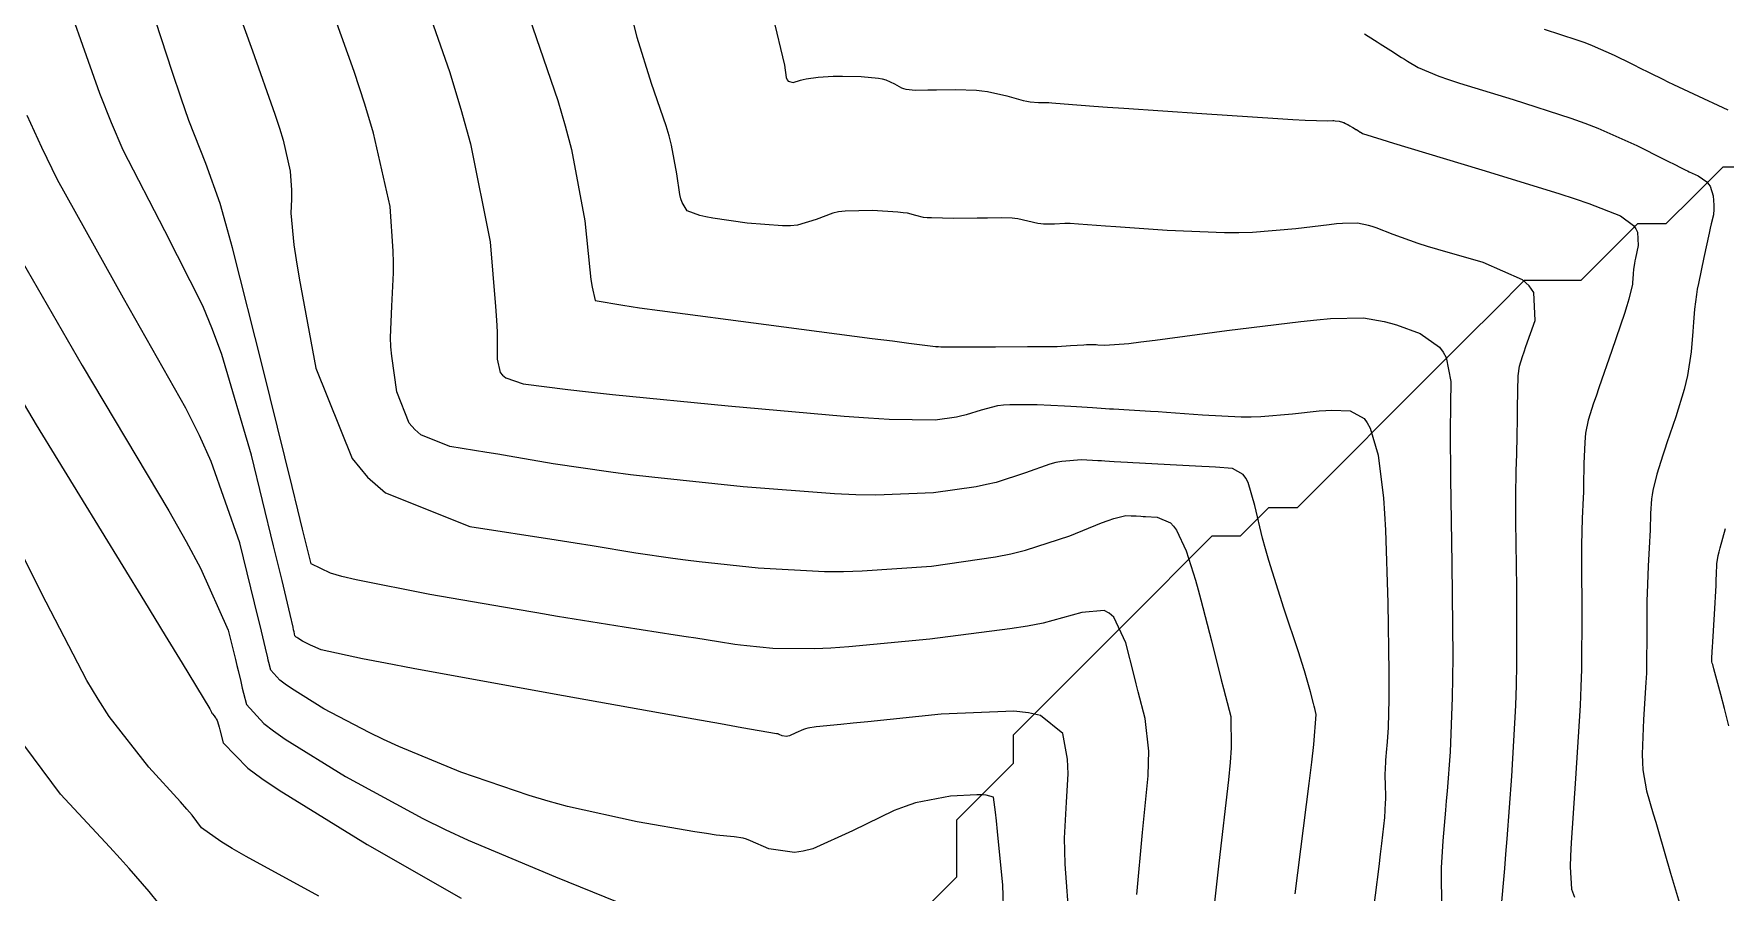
# Model space of a CAD drawing. Header units: metres. Extents: x 837475 to 838479, y 1189012 to 1191015.
# Drawn here: x 837673.5 to 837733.1, y 1189713.7 to 1189743.9 of the extents above; entities that cross this region are included whole.
import ezdxf

# ---------------------------------------------------------------- set-up
doc = ezdxf.new("R2010")
doc.units = ezdxf.units.M
doc.header["$LTSCALE"] = 0.3
for name, color, linetype in [('COTAS 10', 1, 'Continuous'), ('COTAS INT', 252, 'Continuous'), ('DRENAJE', 5, 'Continuous')]:
    doc.layers.add(name, color=color, linetype=linetype)

msp = doc.modelspace()

# ---------------------------------------------------------------- linework, layer by layer
at = {"layer": 'COTAS 10'}
for points, elevation in [([(837712.396, 1189713.64), (837712.602, 1189715.815), (837712.795, 1189717.813), (837712.813, 1189718.269), (837712.815, 1189718.684), (837712.69, 1189719.828), (837712.448, 1189720.767), (837712.375, 1189721.051), (837712.3, 1189721.346), (837712.01, 1189722.497), (837711.587, 1189723.403), (837711.429, 1189723.543), (837711.252, 1189723.635), (837710.465, 1189723.565), (837709.093, 1189723.187), (837708.547, 1189723.084), (837707.93, 1189722.982), (837705.104, 1189722.62), (837702.252, 1189722.352), (837701.619, 1189722.31), (837701.054, 1189722.281), (837699.578, 1189722.291), (837698.655, 1189722.388), (837698.439, 1189722.413), (837698.239, 1189722.438), (837697.659, 1189722.525), (837696.862, 1189722.655), (837696.527, 1189722.709), (837696.141, 1189722.769), (837694.333, 1189723.05), (837691.986, 1189723.425), (837691.261, 1189723.546), (837690.504, 1189723.674), (837687.498, 1189724.196), (837684.898, 1189724.707), (837684.396, 1189724.828), (837683.99, 1189724.94), (837683.31, 1189725.272), (837683.013, 1189726.496), (837682.847, 1189727.171), (837682.645, 1189727.992), (837681.616, 1189732.172), (837680.538, 1189736.395), (837680.306, 1189737.244), (837680.103, 1189737.954), (837679.608, 1189739.361), (837679.004, 1189740.88), (837678.732, 1189741.661), (837678.415, 1189742.597), (837676.889, 1189747.281)], 1670), ([(837725.226, 1189712.99), (837725.356, 1189714.551), (837725.397, 1189715.056), (837725.44, 1189715.594), (837725.61, 1189717.801), (837725.749, 1189720.287), (837725.772, 1189721.001), (837725.787, 1189721.727), (837725.786, 1189724.438), (837725.754, 1189726.762), (837725.751, 1189727.244), (837725.749, 1189727.655), (837725.76, 1189728.553), (837725.783, 1189729.131), (837725.788, 1189729.34), (837725.792, 1189729.57), (837725.805, 1189730.579), (837725.821, 1189731.531), (837725.828, 1189731.726), (837725.836, 1189731.89), (837725.873, 1189732.236), (837725.985, 1189732.575), (837726.04, 1189732.734), (837726.105, 1189732.923), (837726.426, 1189733.842), (837726.382, 1189734.829), (837726.216, 1189735.06), (837725.985, 1189735.272), (837724.595, 1189735.885), (837723, 1189736.336), (837722.638, 1189736.445), (837722.312, 1189736.549), (837721.422, 1189736.868), (837720.828, 1189737.098), (837720.687, 1189737.144), (837720.557, 1189737.184), (837720.173, 1189737.265), (837719.648, 1189737.254), (837719.429, 1189737.235), (837719.178, 1189737.21), (837718.004, 1189737.063), (837716.467, 1189736.939), (837715.986, 1189736.928), (837715.482, 1189736.927), (837713.461, 1189737.01), (837711.659, 1189737.135), (837711.292, 1189737.161), (837710.982, 1189737.183), (837710.341, 1189737.232), (837710.05, 1189737.247), (837709.867, 1189737.247), (837709.498, 1189737.232), (837709.115, 1189737.232), (837709.012, 1189737.241), (837708.911, 1189737.253), (837708.557, 1189737.33), (837708.205, 1189737.411), (837708.105, 1189737.425), (837708.004, 1189737.436), (837707.627, 1189737.45), (837707.134, 1189737.442), (837706.96, 1189737.44), (837706.769, 1189737.438), (837705.942, 1189737.433), (837705.169, 1189737.446), (837705.013, 1189737.456), (837704.881, 1189737.468), (837704.613, 1189737.536), (837704.315, 1189737.613), (837704.164, 1189737.632), (837703.983, 1189737.65), (837703.086, 1189737.705), (837702.119, 1189737.685), (837701.894, 1189737.657), (837701.689, 1189737.618), (837701.102, 1189737.393), (837700.446, 1189737.195), (837700.197, 1189737.173), (837699.918, 1189737.166), (837698.667, 1189737.259), (837697.467, 1189737.441), (837697.22, 1189737.489), (837697.01, 1189737.537), (837696.562, 1189737.701), (837696.38, 1189737.996), (837696.339, 1189738.126), (837696.301, 1189738.277), (837696.195, 1189738.996), (837696.009, 1189740.004), (837695.921, 1189740.337), (837695.817, 1189740.694), (837695.307, 1189742.177), (837694.796, 1189743.795), (837694.69, 1189744.237)], 1680), ([(837683.58, 1189713.582), (837681.023, 1189714.978), (837680.529, 1189715.261), (837680.127, 1189715.499), (837679.449, 1189715.987), (837679.119, 1189716.432), (837678.938, 1189716.644), (837678.716, 1189716.894), (837677.59, 1189718.118), (837676.196, 1189719.906), (837675.805, 1189720.512), (837675.414, 1189721.166), (837673.984, 1189723.929), (837672.253, 1189727.334)], 1660)]:
    msp.add_lwpolyline(points, dxfattribs=dict(at, elevation=elevation))
at = {"layer": 'COTAS INT'}
for points, elevation in [([(837717.974, 1189713.665), (837718.467, 1189717.543), (837718.558, 1189718.296), (837718.629, 1189718.91), (837718.719, 1189719.97), (837718.664, 1189720.185), (837718.643, 1189720.266), (837718.62, 1189720.357), (837718.518, 1189720.765), (837718.303, 1189721.504), (837718.209, 1189721.803), (837718.1, 1189722.144), (837717.582, 1189723.719), (837717.05, 1189725.395), (837716.932, 1189725.8), (837716.827, 1189726.179), (837716.553, 1189727.333), (837716.316, 1189728.132), (837716.234, 1189728.288), (837716.145, 1189728.414), (837715.763, 1189728.634), (837715.167, 1189728.674), (837714.943, 1189728.687), (837714.693, 1189728.701), (837713.575, 1189728.759), (837712.491, 1189728.814), (837712.262, 1189728.826), (837712.064, 1189728.837), (837711.605, 1189728.866), (837711.272, 1189728.888), (837711.153, 1189728.895), (837711.022, 1189728.902), (837710.451, 1189728.929), (837709.755, 1189728.878), (837709.545, 1189728.836), (837709.328, 1189728.781), (837708.481, 1189728.481), (837707.438, 1189728.141), (837707.097, 1189728.061), (837706.733, 1189727.986), (837705.232, 1189727.768), (837703.201, 1189727.693), (837702.503, 1189727.708), (837701.747, 1189727.74), (837698.53, 1189727.984), (837695.314, 1189728.321), (837694.56, 1189728.41), (837693.864, 1189728.497), (837691.841, 1189728.797), (837690.286, 1189729.065), (837689.885, 1189729.132), (837689.497, 1189729.196), (837688.201, 1189729.403), (837687.177, 1189729.811), (837686.959, 1189730.002), (837686.771, 1189730.227), (837686.33, 1189731.322), (837686.149, 1189732.586), (837686.125, 1189732.916), (837686.111, 1189733.239), (837686.154, 1189734.337), (837686.215, 1189735.511), (837686.212, 1189735.882), (837686.201, 1189736.273), (837686.093, 1189737.851), (837685.511, 1189740.428), (837685.201, 1189741.449), (837684.828, 1189742.603), (837682.943, 1189747.88)], 1674), ([(837686.165, 1189748.377), (837688.182, 1189742.605), (837688.588, 1189741.272), (837688.93, 1189740.053), (837689.615, 1189736.609), (837689.81, 1189734.336), (837689.842, 1189733.855), (837689.864, 1189733.439), (837689.866, 1189732.475), (837689.97, 1189732.012), (837690.057, 1189731.912), (837690.169, 1189731.824), (837690.781, 1189731.608), (837692.36, 1189731.406), (837693.082, 1189731.326), (837693.927, 1189731.237), (837698.006, 1189730.831), (837702.094, 1189730.469), (837702.945, 1189730.408), (837703.675, 1189730.363), (837705.296, 1189730.343), (837706.048, 1189730.452), (837706.231, 1189730.489), (837706.402, 1189730.53), (837706.924, 1189730.7), (837707.499, 1189730.844), (837707.702, 1189730.867), (837707.924, 1189730.883), (837708.888, 1189730.881), (837709.848, 1189730.835), (837710.069, 1189730.823), (837710.27, 1189730.812), (837710.831, 1189730.775), (837711.293, 1189730.742), (837711.432, 1189730.733), (837711.575, 1189730.724), (837712.132, 1189730.694), (837712.885, 1189730.649), (837713.153, 1189730.63), (837713.446, 1189730.61), (837714.717, 1189730.514), (837716.076, 1189730.452), (837716.425, 1189730.453), (837716.762, 1189730.461), (837717.88, 1189730.555), (837718.824, 1189730.659), (837719.052, 1189730.674), (837719.265, 1189730.683), (837719.913, 1189730.664), (837720.402, 1189730.388), (837720.514, 1189730.235), (837720.616, 1189730.048), (837720.902, 1189729.094), (837721.088, 1189727.584), (837721.128, 1189727.047), (837721.163, 1189726.458), (837721.244, 1189723.898), (837721.275, 1189721.462), (837721.277, 1189720.95), (837721.276, 1189720.51), (837721.253, 1189719.509), (837721.214, 1189719.006), (837721.204, 1189718.879), (837721.194, 1189718.759), (837721.161, 1189718.368), (837721.141, 1189718.017), (837721.138, 1189717.922), (837721.138, 1189717.827), (837721.148, 1189717.488), (837721.156, 1189717.108), (837721.154, 1189716.988), (837721.149, 1189716.86), (837721.117, 1189716.344), (837721.021, 1189715.431), (837720.975, 1189715.053), (837720.922, 1189714.62), (837720.664, 1189712.607)], 1676), ([(837710.025, 1189712.643), (837709.875, 1189714.699), (837709.858, 1189715.178), (837709.852, 1189715.619), (837709.916, 1189716.889), (837709.978, 1189717.878), (837709.97, 1189718.142), (837709.952, 1189718.401), (837709.795, 1189719.3), (837708.999, 1189719.935), (837708.577, 1189720.028), (837708.068, 1189720.085), (837705.503, 1189719.988), (837702.923, 1189719.718), (837702.403, 1189719.664), (837701.969, 1189719.62), (837701.107, 1189719.537), (837700.808, 1189719.491), (837700.73, 1189719.47), (837700.653, 1189719.446), (837700.388, 1189719.327), (837700.16, 1189719.225), (837700.106, 1189719.21), (837700.056, 1189719.202), (837699.907, 1189719.223), (837699.802, 1189719.271), (837699.779, 1189719.279), (837699.759, 1189719.286), (837699.709, 1189719.293), (837698.489, 1189719.504), (837697.731, 1189719.638), (837696.791, 1189719.806), (837691.878, 1189720.687), (837686.907, 1189721.595), (837685.93, 1189721.779), (837685.126, 1189721.934), (837683.668, 1189722.251), (837683.366, 1189722.376), (837683.292, 1189722.409), (837683.221, 1189722.442), (837683.002, 1189722.558), (837682.844, 1189722.656), (837682.814, 1189722.677), (837682.788, 1189722.697), (837682.743, 1189722.746), (837682.712, 1189722.881), (837682.695, 1189722.955), (837682.675, 1189723.044), (837682.573, 1189723.494), (837682.288, 1189724.689), (837682.152, 1189725.247), (837681.992, 1189725.903), (837681.207, 1189729.094), (837680.164, 1189732.637), (837679.841, 1189733.516), (837679.502, 1189734.35), (837678.155, 1189736.994), (837676.691, 1189739.835), (837676.278, 1189740.794), (837675.863, 1189741.827), (837674.336, 1189746.181)], 1668), ([(837680.212, 1189746.187), (837681.242, 1189743.325), (837682.037, 1189741.098), (837682.195, 1189740.611), (837682.325, 1189740.181), (837682.571, 1189739.093), (837682.617, 1189738.428), (837682.621, 1189738.263), (837682.622, 1189738.106), (837682.597, 1189737.61), (837682.702, 1189736.507), (837682.785, 1189735.968), (837682.892, 1189735.326), (837683.473, 1189732.165), (837684.754, 1189728.983), (837685.301, 1189728.329), (837685.932, 1189727.774), (837688.907, 1189726.59), (837691.946, 1189726.117), (837692.616, 1189726.011), (837693.212, 1189725.916), (837694.75, 1189725.661), (837696.051, 1189725.468), (837696.499, 1189725.412), (837696.985, 1189725.354), (837699.054, 1189725.138), (837701.401, 1189725.01), (837702.061, 1189725.009), (837702.726, 1189725.023), (837705.168, 1189725.194), (837707.418, 1189725.521), (837707.963, 1189725.632), (837708.474, 1189725.753), (837710.037, 1189726.263), (837711.157, 1189726.718), (837711.388, 1189726.805), (837711.585, 1189726.874), (837712.013, 1189726.978), (837712.195, 1189726.969), (837712.236, 1189726.967), (837712.274, 1189726.965), (837712.38, 1189726.958), (837712.543, 1189726.948), (837712.617, 1189726.943), (837712.703, 1189726.939), (837713.12, 1189726.918), (837713.579, 1189726.721), (837713.693, 1189726.605), (837713.801, 1189726.463), (837714.141, 1189725.731), (837714.461, 1189724.695), (837714.556, 1189724.362), (837714.654, 1189724.009), (837715.03, 1189722.564), (837715.374, 1189721.197), (837715.451, 1189720.892), (837715.52, 1189720.619), (837715.704, 1189719.899), (837715.722, 1189718.797), (837715.685, 1189718.283), (837715.631, 1189717.678), (837715.288, 1189714.74), (837714.941, 1189711.66)], 1672), ([(837690.736, 1189745.277), (837692.006, 1189741.58), (837692.266, 1189740.691), (837692.485, 1189739.86), (837692.948, 1189737.347), (837693.128, 1189735.62), (837693.169, 1189735.285), (837693.207, 1189735.012), (837693.315, 1189734.543), (837694.289, 1189734.374), (837694.874, 1189734.289), (837695.596, 1189734.189), (837699.339, 1189733.693), (837703.074, 1189733.209), (837703.789, 1189733.117), (837704.367, 1189733.042), (837705.306, 1189732.921), (837705.337, 1189732.918), (837705.344, 1189732.918), (837705.349, 1189732.917), (837705.36, 1189732.917), (837705.363, 1189732.918), (837705.365, 1189732.918), (837705.368, 1189732.919), (837705.389, 1189732.919), (837705.402, 1189732.918), (837705.417, 1189732.918), (837705.498, 1189732.914), (837705.853, 1189732.912), (837706.041, 1189732.912), (837706.269, 1189732.913), (837707.416, 1189732.917), (837708.548, 1189732.923), (837708.766, 1189732.924), (837708.943, 1189732.925), (837709.237, 1189732.927), (837709.262, 1189732.926), (837709.269, 1189732.925), (837709.275, 1189732.924), (837709.298, 1189732.919), (837709.429, 1189732.92), (837709.503, 1189732.924), (837709.594, 1189732.929), (837710.06, 1189732.956), (837710.529, 1189732.984), (837710.622, 1189732.989), (837710.698, 1189732.993), (837710.84, 1189732.998), (837710.929, 1189732.991), (837710.971, 1189732.988), (837711.022, 1189732.984), (837711.27, 1189732.967), (837712.113, 1189733.033), (837712.537, 1189733.082), (837713.045, 1189733.145), (837715.571, 1189733.482), (837718.175, 1189733.808), (837718.733, 1189733.864), (837719.219, 1189733.905), (837720.384, 1189733.929), (837721.116, 1189733.8), (837721.33, 1189733.744), (837721.548, 1189733.68), (837722.373, 1189733.377), (837723.06, 1189732.901), (837723.19, 1189732.728), (837723.295, 1189732.536), (837723.456, 1189731.694), (837723.448, 1189730.886), (837723.445, 1189730.717), (837723.443, 1189730.57), (837723.433, 1189730.235), (837723.436, 1189729.363), (837723.442, 1189728.878), (837723.45, 1189728.287), (837723.497, 1189725.271), (837723.524, 1189722.003), (837723.52, 1189721.252), (837723.51, 1189720.568), (837723.432, 1189718.655), (837723.325, 1189717.277), (837723.297, 1189716.931), (837723.27, 1189716.6), (837723.181, 1189715.53), (837723.124, 1189714.57), (837723.118, 1189714.307), (837723.117, 1189714.047), (837723.145, 1189713.118)], 1678), ([(837699.579, 1189744.542), (837699.981, 1189742.825), (837700.049, 1189742.387), (837700.08, 1189742.312), (837700.116, 1189742.256), (837700.292, 1189742.219), (837700.555, 1189742.302), (837700.646, 1189742.322), (837700.746, 1189742.341), (837701.174, 1189742.398), (837701.698, 1189742.432), (837701.859, 1189742.435), (837702.027, 1189742.437), (837702.689, 1189742.422), (837703.299, 1189742.364), (837703.433, 1189742.338), (837703.553, 1189742.308), (837703.862, 1189742.165), (837704.105, 1189742.028), (837704.182, 1189742.002), (837704.264, 1189741.981), (837704.599, 1189741.949), (837705.038, 1189741.954), (837705.186, 1189741.956), (837705.346, 1189741.959), (837706.016, 1189741.973), (837706.745, 1189741.947), (837706.942, 1189741.925), (837707.136, 1189741.897), (837707.817, 1189741.742), (837708.393, 1189741.586), (837708.522, 1189741.558), (837708.636, 1189741.535), (837708.937, 1189741.507), (837709.205, 1189741.509), (837709.299, 1189741.506), (837709.401, 1189741.5), (837709.843, 1189741.466), (837710.887, 1189741.386), (837711.37, 1189741.351), (837711.937, 1189741.31), (837714.682, 1189741.12), (837717.366, 1189740.943), (837717.894, 1189740.911), (837718.329, 1189740.886), (837719.123, 1189740.86), (837719.298, 1189740.872), (837719.343, 1189740.872), (837719.386, 1189740.87), (837719.527, 1189740.848), (837719.639, 1189740.817), (837719.665, 1189740.809), (837719.687, 1189740.801), (837719.747, 1189740.776), (837719.796, 1189740.749), (837719.812, 1189740.741), (837719.829, 1189740.732), (837719.899, 1189740.694), (837719.989, 1189740.644), (837720.006, 1189740.633), (837720.064, 1189740.599), (837720.117, 1189740.566), (837720.133, 1189740.556), (837720.148, 1189740.546), (837720.205, 1189740.509), (837720.263, 1189740.472), (837720.279, 1189740.462), (837720.295, 1189740.453), (837720.351, 1189740.419), (837721.029, 1189740.203), (837721.436, 1189740.079), (837721.939, 1189739.927), (837724.548, 1189739.143), (837727.264, 1189738.307), (837727.833, 1189738.121), (837728.324, 1189737.956), (837729.438, 1189737.523), (837729.897, 1189737.178), (837729.974, 1189737.067), (837730.031, 1189736.95), (837730.056, 1189736.474), (837729.962, 1189736.031), (837729.943, 1189735.935), (837729.927, 1189735.85), (837729.897, 1189735.64), (837729.885, 1189735.478), (837729.88, 1189735.424), (837729.876, 1189735.365), (837729.855, 1189735.117), (837729.729, 1189734.591), (837729.658, 1189734.358), (837729.572, 1189734.085), (837729.129, 1189732.784), (837728.67, 1189731.464), (837728.573, 1189731.18), (837728.489, 1189730.932), (837728.295, 1189730.332), (837728.206, 1189729.875), (837728.189, 1189729.717), (837728.175, 1189729.545), (837728.148, 1189728.811), (837728.135, 1189728.013), (837728.129, 1189727.8), (837728.122, 1189727.592), (837728.088, 1189726.871), (837728.062, 1189725.946), (837728.059, 1189725.609), (837728.059, 1189725.238), (837728.076, 1189723.604), (837728.059, 1189721.57), (837728.038, 1189720.945), (837728.01, 1189720.294), (837727.848, 1189717.723), (837727.699, 1189715.456), (837727.679, 1189714.996), (837727.668, 1189714.61), (837727.705, 1189713.821), (837727.821, 1189713.54)], 1682), ([(837720.417, 1189743.929), (837720.769, 1189743.709), (837720.869, 1189743.646), (837720.97, 1189743.581), (837721.346, 1189743.339), (837721.726, 1189743.097), (837721.83, 1189743.032), (837721.934, 1189742.968), (837722.304, 1189742.746), (837723.04, 1189742.441), (837723.375, 1189742.325), (837723.766, 1189742.195), (837725.651, 1189741.611), (837727.692, 1189740.954), (837728.18, 1189740.778), (837728.637, 1189740.605), (837730.01, 1189740.001), (837730.958, 1189739.522), (837731.146, 1189739.427), (837731.301, 1189739.349), (837731.595, 1189739.201), (837731.734, 1189739.134), (837731.793, 1189739.107), (837731.859, 1189739.075), (837732.172, 1189738.927), (837732.477, 1189738.715), (837732.539, 1189738.642), (837732.591, 1189738.563), (837732.699, 1189738.229), (837732.727, 1189737.899), (837732.729, 1189737.823), (837732.729, 1189737.754), (837732.707, 1189737.561), (837732.633, 1189737.238), (837732.599, 1189737.088), (837732.559, 1189736.911), (837732.368, 1189736.051), (837732.179, 1189735.145), (837732.14, 1189734.938), (837732.108, 1189734.752), (837732.041, 1189734.239), (837732.006, 1189733.774), (837731.993, 1189733.617), (837731.979, 1189733.448), (837731.92, 1189732.737), (837731.797, 1189731.906), (837731.743, 1189731.661), (837731.681, 1189731.41), (837731.386, 1189730.451), (837731.07, 1189729.533), (837730.995, 1189729.307), (837730.925, 1189729.094), (837730.717, 1189728.428), (837730.577, 1189727.859), (837730.55, 1189727.708), (837730.528, 1189727.559), (837730.491, 1189727.043), (837730.477, 1189726.455), (837730.47, 1189726.261), (837730.461, 1189726.053), (837730.416, 1189725.188), (837730.374, 1189724.237), (837730.368, 1189723.975), (837730.363, 1189723.713), (837730.365, 1189722.77), (837730.357, 1189721.743), (837730.346, 1189721.428), (837730.332, 1189721.099), (837730.25, 1189719.801), (837730.201, 1189718.572), (837730.207, 1189718.287), (837730.222, 1189718.025), (837730.348, 1189717.281), (837730.589, 1189716.48), (837730.677, 1189716.183), (837730.774, 1189715.853), (837731.199, 1189714.389), (837731.622, 1189712.976)], 1684), ([(837733.228, 1189741.243), (837733.052, 1189741.323), (837732.2, 1189741.72), (837731.314, 1189742.138), (837731.117, 1189742.232), (837730.941, 1189742.316), (837730.48, 1189742.538), (837730.09, 1189742.731), (837729.959, 1189742.796), (837729.818, 1189742.867), (837729.226, 1189743.165), (837728.448, 1189743.507), (837728.189, 1189743.606), (837727.912, 1189743.705), (837726.755, 1189744.078)], 1686), ([(837707.745, 1189711.756), (837707.675, 1189713.97), (837707.492, 1189715.858), (837707.454, 1189716.227), (837707.421, 1189716.53), (837707.35, 1189717.068), (837707.096, 1189717.135), (837706.948, 1189717.14), (837706.767, 1189717.14), (837705.834, 1189717.094), (837704.603, 1189716.857), (837704.234, 1189716.736), (837703.853, 1189716.593), (837702.377, 1189715.876), (837700.98, 1189715.249), (837700.648, 1189715.161), (837700.341, 1189715.11), (837699.432, 1189715.238), (837698.788, 1189715.53), (837698.648, 1189715.582), (837698.525, 1189715.623), (837698.219, 1189715.669), (837697.574, 1189715.73), (837697.237, 1189715.78), (837696.832, 1189715.844), (837694.799, 1189716.196), (837692.338, 1189716.736), (837691.664, 1189716.919), (837690.992, 1189717.115), (837688.591, 1189717.946), (837686.402, 1189718.85), (837685.864, 1189719.093), (837685.354, 1189719.333), (837683.761, 1189720.173), (837682.621, 1189720.881), (837682.398, 1189721.037), (837682.215, 1189721.175), (837681.889, 1189721.533), (837681.822, 1189721.801), (837681.802, 1189721.884), (837681.781, 1189721.97), (837681.702, 1189722.312), (837681.514, 1189723.102), (837681.424, 1189723.471), (837681.318, 1189723.906), (837680.799, 1189726.017), (837679.79, 1189728.88), (837679.375, 1189729.788), (837678.902, 1189730.747), (837676.703, 1189734.627), (837674.378, 1189738.79), (837673.824, 1189739.927), (837673.311, 1189741.057)], 1666), ([(837672.064, 1189737.745), (837675.251, 1189732.26), (837678.302, 1189727.143), (837678.91, 1189726.06), (837679.416, 1189725.122), (837680.39, 1189722.939), (837680.644, 1189721.908), (837680.696, 1189721.696), (837680.739, 1189721.515), (837680.832, 1189721.129), (837680.887, 1189720.897), (837680.931, 1189720.721), (837681.035, 1189720.32), (837681.642, 1189719.654), (837681.983, 1189719.396), (837682.398, 1189719.105), (837684.52, 1189717.788), (837687.244, 1189716.317), (837688.038, 1189715.93), (837688.849, 1189715.552), (837691.924, 1189714.258), (837694.528, 1189713.202)], 1664), ([(837669.688, 1189736.802), (837673.629, 1189730.169), (837677.441, 1189723.952), (837678.173, 1189722.754), (837678.766, 1189721.783), (837679.741, 1189720.169), (837679.802, 1189720.05), (837679.819, 1189720.022), (837679.836, 1189719.996), (837679.896, 1189719.919), (837679.948, 1189719.856), (837679.96, 1189719.839), (837679.971, 1189719.822), (837680.001, 1189719.762), (837680.048, 1189719.604), (837680.069, 1189719.526), (837680.094, 1189719.433), (837680.217, 1189718.971), (837681.082, 1189718.083), (837681.576, 1189717.721), (837682.18, 1189717.309), (837685.28, 1189715.402), (837688.602, 1189713.508)], 1662), ([(837733.256, 1189719.575), (837733.097, 1189720.181), (837732.966, 1189720.679), (837732.728, 1189721.574), (837732.683, 1189721.728), (837732.675, 1189721.758), (837732.667, 1189721.783), (837732.654, 1189721.829), (837732.651, 1189721.844), (837732.651, 1189721.854), (837732.652, 1189721.878), (837732.654, 1189721.904), (837732.654, 1189721.937), (837732.668, 1189722.188), (837732.676, 1189722.341), (837732.687, 1189722.529), (837732.743, 1189723.506), (837732.8, 1189724.513), (837732.811, 1189724.721), (837732.82, 1189724.897), (837732.835, 1189725.275), (837732.882, 1189725.573), (837732.912, 1189725.699), (837732.948, 1189725.843), (837733.139, 1189726.523)], 1686), ([(837677.944, 1189713.315), (837677.608, 1189713.738), (837676.904, 1189714.552), (837676.59, 1189714.899), (837676.226, 1189715.297), (837674.482, 1189717.171), (837672.258, 1189720.132)], 1658)]:
    msp.add_lwpolyline(points, dxfattribs=dict(at, elevation=elevation))
at = {"layer": 'DRENAJE'}
msp.add_polyline3d([(837734.036, 1189739.24, 1685.385), (837733.037, 1189739.24, 1684.691), (837732.037, 1189738.241, 1683.811), (837731.037, 1189737.241, 1682.874), (837730.038, 1189737.241, 1682.282), (837729.038, 1189736.241, 1681.737), (837728.038, 1189735.242, 1681.031), (837727.039, 1189735.242, 1680.525), (837726.039, 1189735.242, 1680.134), (837725.039, 1189734.242, 1679.525), (837724.04, 1189733.242, 1678.699), (837723.04, 1189732.243, 1677.976), (837722.04, 1189731.243, 1677.176), (837721.041, 1189730.243, 1676.398), (837720.041, 1189729.244, 1675.806), (837719.041, 1189728.244, 1675.2), (837718.042, 1189727.244, 1674.653), (837717.042, 1189727.244, 1674.211), (837716.042, 1189726.245, 1673.445), (837715.043, 1189726.245, 1672.775), (837714.043, 1189725.245, 1671.894), (837713.043, 1189724.245, 1671.084), (837712.044, 1189723.246, 1670.303), (837711.044, 1189722.246, 1669.714), (837710.045, 1189721.246, 1669.014), (837709.045, 1189720.247, 1668.28), (837708.045, 1189719.247, 1667.537), (837708.045, 1189718.247, 1666.999), (837707.046, 1189717.248, 1666.248), (837706.046, 1189716.248, 1665.872), (837706.046, 1189715.249, 1665.437), (837706.046, 1189714.249, 1664.996), (837705.046, 1189713.249, 1664.432)], dxfattribs=at)

doc.saveas('drawing.dxf')
